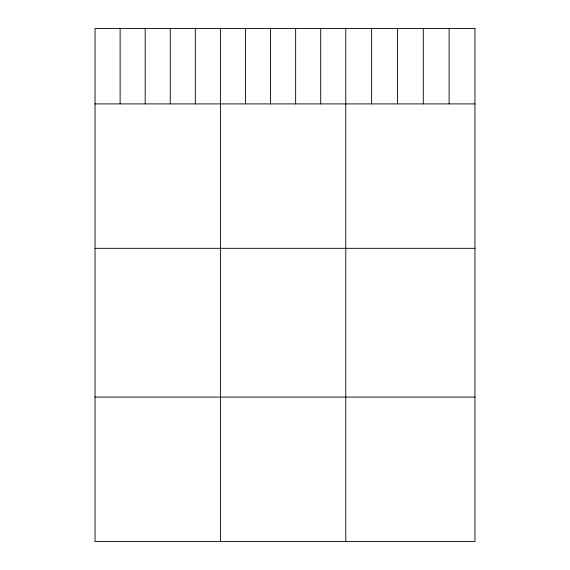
<?xml version="1.0" encoding="UTF-8"?>
<svg xmlns="http://www.w3.org/2000/svg" width="570" height="570" viewBox="0 0 570 570"><rect width="100%" height="100%" fill="white"/><g stroke="black" fill="none" stroke-linecap="round" stroke-linejoin="round"><path stroke-width="0.85" d="M95.048 103.904L474.953 103.904M95.048 248.313L474.953 248.313M95.048 397.091L474.953 397.091M449.124 28.5L449.124 103.904M423.289 28.5L423.289 103.904M397.454 28.5L397.454 103.904M371.619 28.5L371.619 103.904M345.783 28.5L345.783 541.5M320.711 28.5L320.711 103.904M295.638 28.5L295.638 103.904M270.565 28.5L270.565 103.904M245.492 28.5L245.492 103.904M220.412 28.5L220.412 541.5M195.339 28.5L195.339 103.904M170.266 28.5L170.266 103.904M145.193 28.5L145.193 103.904M120.12 28.5L120.12 103.904M474.953 28.5L95.048 28.5L95.048 541.5L474.953 541.5L474.953 28.5"/></g></svg>
